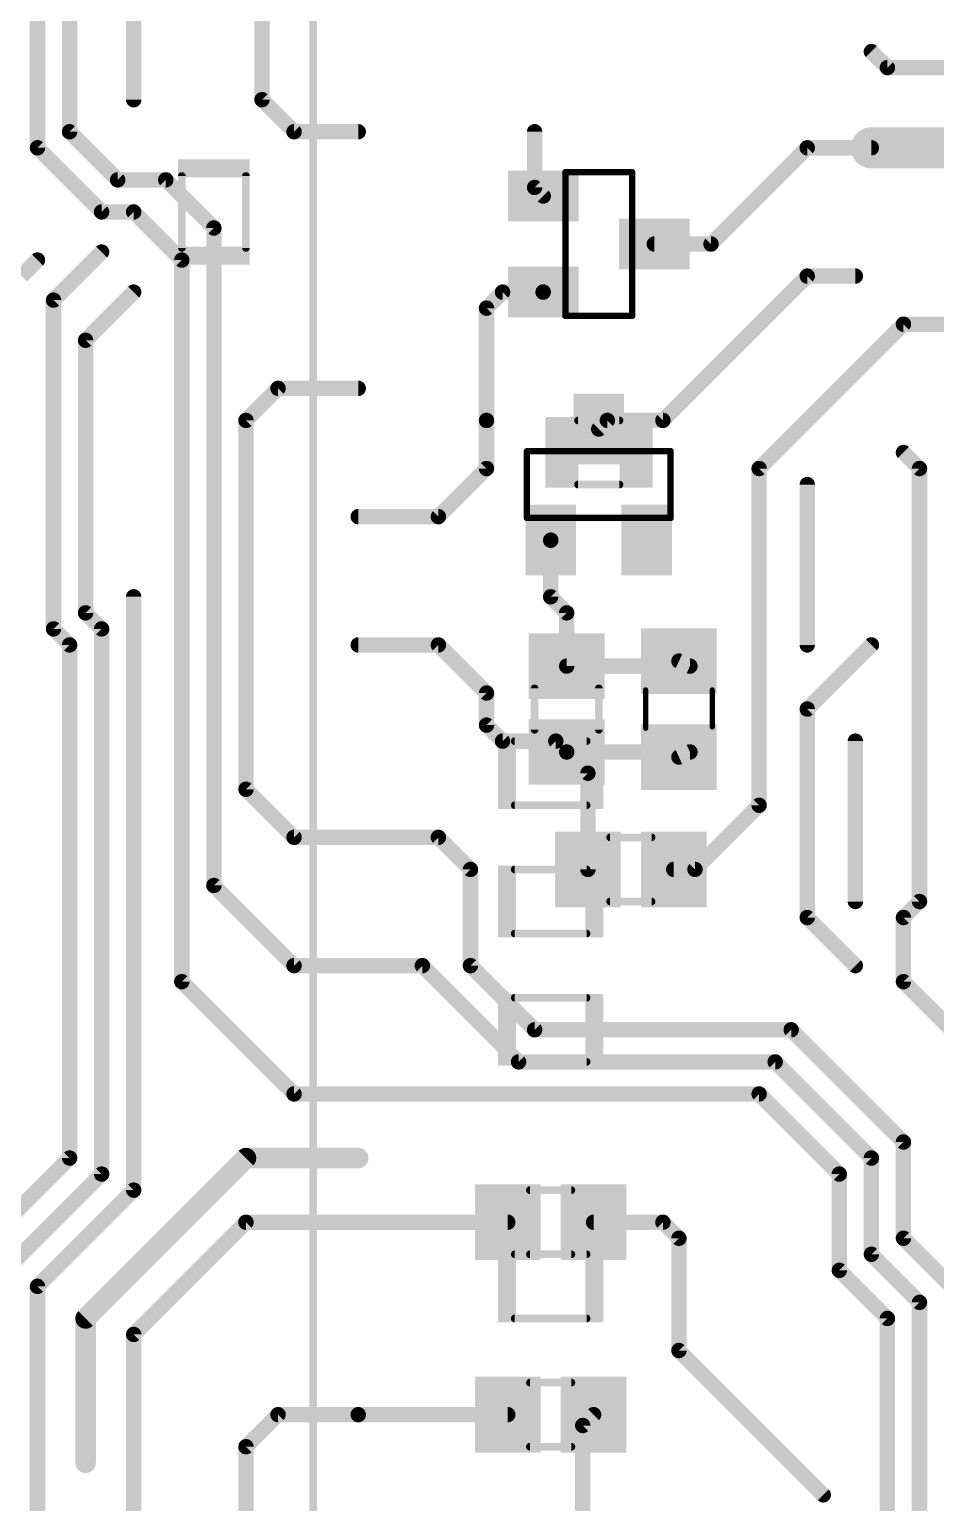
# Model space of a CAD drawing. Extents: x -0.33 to 4.26, y -0.1 to 5.53.
# Drawn here: x 1.269 to 1.975, y 3.494 to 4.642 of the extents above; entities that cross this region are included whole.
import ezdxf

# ---------------------------------------------------------------- set-up
doc = ezdxf.new("R2010")
doc.units = 0
for name, color, linetype in [('1', 22, 'CONTINUOUS'), ('21', 253, 'CONTINUOUS'), ('51', 253, 'CONTINUOUS'), ('52', 253, 'CONTINUOUS')]:
    doc.layers.add(name, color=color, linetype=linetype)

# ---------------------------------------------------------------- blocks, each defined once
blk = doc.blocks.new('RECT')
blk.add_solid([(-0.5, -0.5), (0.5, -0.5), (-0.5, 0.5), (0.5, 0.5)])

msp = doc.modelspace()

# ---------------------------------------------------------------- linework, layer by layer
at = {"layer": '1'}
for points, const_width in [([(1.275, 4.55), (1.275, 4.7125)], 0.012), ([(1.45, 4.5875), (1.45, 4.6875)], 0.012), ([(1.3, 4.5625), (1.3, 4.6625)], 0.012), ([(1.35, 4.5875), (1.35, 4.65)], 0.012), ([(1.9375, 4.6125), (1.925, 4.625)], 0.012), ([(2.175, 4.6125), (1.9375, 4.6125)], 0.012), ([(1.475, 4.5625), (1.45, 4.5875)], 0.012), ([(1.3375, 4.525), (1.3, 4.5625)], 0.012), ([(1.525, 4.5625), (1.475, 4.5625)], 0.012), ([(1.6625, 4.5625), (1.6625, 4.519094)], 0.012), ([(2, 4.55), (1.925, 4.55)], 0.032), ([(1.325, 4.5), (1.275, 4.55)], 0.012), ([(1.8, 4.475), (1.875, 4.55)], 0.012), ([(1.875, 4.55), (1.925, 4.55)], 0.012), ([(1.375, 4.525), (1.3375, 4.525)], 0.012), ([(1.4125, 4.4875), (1.375, 4.525)], 0.012), ([(1.6625, 4.519094), (1.669193, 4.512402)], 0.012), ([(1.35, 4.5), (1.325, 4.5)], 0.012), ([(1.3875, 4.4625), (1.35, 4.5)], 0.012), ([(1.4125, 3.975), (1.4125, 4.4875)], 0.012), ([(1.755807, 4.475), (1.8, 4.475)], 0.012), ([(1.2625, 4.45), (1.275, 4.4625)], 0.012), ([(1.325, 4.46875), (1.2875, 4.43125)], 0.012), ([(1.3875, 3.9), (1.3875, 4.4625)], 0.012), ([(1.875, 4.45), (1.7625, 4.3375)], 0.012), ([(1.9125, 4.45), (1.875, 4.45)], 0.012), ([(1.2875, 4.43125), (1.2875, 4.175)], 0.012), ([(1.3125, 4.4), (1.35, 4.4375)], 0.012), ([(1.625, 4.425), (1.6375, 4.4375)], 0.012), ([(1.6375, 4.4375), (1.669094, 4.4375)], 0.012), ([(1.669094, 4.4375), (1.669193, 4.437598)], 0.012), ([(1.625, 4.3375), (1.625, 4.425)], 0.012), ([(1.8375, 4.3), (1.95, 4.4125)], 0.012), ([(1.95, 4.4125), (2.0375, 4.4125)], 0.012), ([(1.3125, 4.1875), (1.3125, 4.4)], 0.012), ([(1.4625, 4.3625), (1.4375, 4.3375)], 0.012), ([(1.525, 4.3625), (1.4625, 4.3625)], 0.012), ([(1.4375, 4.3375), (1.4375, 4.05)], 0.012), ([(1.625, 4.3375), (1.625, 4.3)], 0.012), ([(1.719193, 4.3375), (1.7125, 4.330807)], 0.012), ([(1.7625, 4.3375), (1.719193, 4.3375)], 0.012), ([(1.9625, 4.3), (1.95, 4.3125)], 0.012), ([(1.5875, 4.2625), (1.625, 4.3)], 0.012), ([(1.8375, 4.0375), (1.8375, 4.3)], 0.012), ([(1.9625, 3.9625), (1.9625, 4.3)], 0.012), ([(1.875, 4.1625), (1.875, 4.2875)], 0.012), ([(1.525, 4.2625), (1.5875, 4.2625)], 0.012), ([(1.675, 4.244094), (1.675098, 4.244193)], 0.012), ([(1.675, 4.2), (1.675, 4.244094)], 0.012), ([(1.35, 4.2), (1.35, 3.7375)], 0.012), ([(1.6875, 4.1875), (1.675, 4.2)], 0.012), ([(1.325, 4.175), (1.3125, 4.1875)], 0.012), ([(1.6875, 4.145965), (1.6875, 4.1875)], 0.012), ([(1.2875, 4.175), (1.3, 4.1625)], 0.012), ([(1.325, 3.75), (1.325, 4.175)], 0.012), ([(1.3, 4.1625), (1.3, 3.7625)], 0.012), ([(1.525, 4.1625), (1.5875, 4.1625)], 0.012), ([(1.5875, 4.1625), (1.625, 4.125)], 0.012), ([(1.875, 4.1125), (1.925, 4.1625)], 0.012), ([(1.6875, 4.145965), (1.783563, 4.145965)], 0.012), ([(1.783563, 4.145965), (1.775, 4.149902)], 0.012), ([(1.625, 4.125), (1.625, 4.1)], 0.012), ([(1.875, 3.95), (1.875, 4.1125)], 0.012), ([(1.625, 4.1), (1.6375, 4.0875)], 0.012), ([(1.6375, 4.0875), (1.679035, 4.0875)], 0.012), ([(1.679035, 4.0875), (1.6875, 4.079035)], 0.012), ([(1.9125, 3.9625), (1.9125, 4.0875)], 0.012), ([(1.6875, 4.079035), (1.783563, 4.079035)], 0.012), ([(1.704035, 4.0625), (1.6875, 4.079035)], 0.012), ([(1.783563, 4.079035), (1.775, 4.075098)], 0.012), ([(1.704035, 3.9875), (1.704035, 4.0625)], 0.012), ([(1.4375, 4.05), (1.475, 4.0125)], 0.012), ([(1.7875, 3.9875), (1.8375, 4.0375)], 0.012), ([(1.475, 4.0125), (1.5875, 4.0125)], 0.012), ([(1.5875, 4.0125), (1.6125, 3.9875)], 0.012), ([(1.6125, 3.9875), (1.6125, 3.9125)], 0.012), ([(1.770965, 3.9875), (1.7875, 3.9875)], 0.012), ([(1.475, 3.9125), (1.4125, 3.975)], 0.012), ([(1.95, 3.95), (1.9625, 3.9625)], 0.012), ([(1.9125, 3.9125), (1.875, 3.95)], 0.012), ([(1.95, 3.9), (1.95, 3.95)], 0.012), ([(1.575, 3.9125), (1.475, 3.9125)], 0.012), ([(1.65, 3.8375), (1.575, 3.9125)], 0.012), ([(1.6125, 3.9125), (1.6625, 3.8625)], 0.012), ([(1.3875, 3.9), (1.475, 3.8125)], 0.012), ([(1.9875, 3.8625), (1.95, 3.9)], 0.012), ([(1.6625, 3.8625), (1.8625, 3.8625)], 0.012), ([(1.8625, 3.8625), (1.95, 3.775)], 0.012), ([(1.85, 3.8375), (1.65, 3.8375)], 0.012), ([(1.925, 3.7625), (1.85, 3.8375)], 0.012), ([(1.475, 3.8125), (1.8375, 3.8125)], 0.012), ([(1.8375, 3.8125), (1.9, 3.75)], 0.012), ([(1.95, 3.775), (1.95, 3.7)], 0.012), ([(1.3, 3.7625), (1.225, 3.6875)], 0.012), ([(1.4375, 3.7625), (1.3125, 3.6375)], 0.016), ([(1.525, 3.7625), (1.4375, 3.7625)], 0.016), ([(1.925, 3.7625), (1.925, 3.6875)], 0.012), ([(1.25, 3.675), (1.325, 3.75)], 0.012), ([(1.9, 3.75), (1.9, 3.675)], 0.012), ([(1.35, 3.7375), (1.275, 3.6625)], 0.012), ([(1.4375, 3.7125), (1.35, 3.625)], 0.012), ([(1.641535, 3.7125), (1.4375, 3.7125)], 0.012), ([(1.708465, 3.7125), (1.7625, 3.7125)], 0.012), ([(1.775, 3.7), (1.7625, 3.7125)], 0.012), ([(1.775, 3.6125), (1.775, 3.7)], 0.012), ([(1.95, 3.7), (1.9875, 3.6625)], 0.012), ([(1.925, 3.6875), (1.9625, 3.65)], 0.012), ([(1.9, 3.675), (1.9375, 3.6375)], 0.012), ([(1.275, 3.6625), (1.275, 2.85)], 0.012), ([(1.9625, 3.65), (1.9625, 3.4)], 0.012), ([(1.3125, 3.6375), (1.3125, 3.525)], 0.016), ([(1.9375, 3.6375), (1.9375, 3.4125)], 0.012), ([(1.35, 3.625), (1.35, 3.3875)], 0.012), ([(1.8875, 3.5), (1.775, 3.6125)], 0.012), ([(1.4375, 3.5375), (1.4625, 3.5625)], 0.012), ([(1.4625, 3.5625), (1.525, 3.5625)], 0.012), ([(1.641535, 3.5625), (1.525, 3.5625)], 0.012), ([(1.7, 3.554035), (1.708465, 3.5625)], 0.012), ([(1.7, 3.4125), (1.7, 3.554035)], 0.012), ([(1.4375, 3.425), (1.4375, 3.5375)], 0.012)]:
    msp.add_lwpolyline(points, dxfattribs=dict(at, const_width=const_width))
for points, const_width in [([(1.927121, 4.627121, 1), (1.922879, 4.622879)], 0.006), ([(1.9375, 4.6155, 1), (1.9375, 4.6095)], 0.006), ([(1.935379, 4.610379, 1), (1.939621, 4.614621)], 0.006), ([(1.452121, 4.589621, 1), (1.447879, 4.585379)], 0.006), ([(1.347, 4.5875, 1), (1.353, 4.5875)], 0.006), ([(1.447, 4.5875, 1), (1.453, 4.5875)], 0.006), ([(1.302121, 4.564621, 1), (1.297879, 4.560379)], 0.006), ([(1.297, 4.5625, 1), (1.303, 4.5625)], 0.006), ([(1.475, 4.5655, 1), (1.475, 4.5595)], 0.006), ([(1.472879, 4.560379, 1), (1.477121, 4.564621)], 0.006), ([(1.525, 4.5595, 1), (1.525, 4.5655)], 0.006), ([(1.6655, 4.5625, 1), (1.6595, 4.5625)], 0.006), ([(1.925, 4.558, 1), (1.925, 4.542)], 0.016), ([(1.277121, 4.552121, 1), (1.272879, 4.547879)], 0.006), ([(1.272, 4.55, 1), (1.278, 4.55)], 0.006), ([(1.875, 4.553, 1), (1.875, 4.547)], 0.006), ([(1.877121, 4.547879, 1), (1.872879, 4.552121)], 0.006), ([(1.925, 4.547, 1), (1.925, 4.553)], 0.006), ([(1.3375, 4.528, 1), (1.3375, 4.522)], 0.006), ([(1.335379, 4.522879, 1), (1.339621, 4.527121)], 0.006), ([(1.377121, 4.527121, 1), (1.372879, 4.522879)], 0.006), ([(1.375, 4.522, 1), (1.375, 4.528)], 0.006), ([(1.664621, 4.521216, 1), (1.660379, 4.516973)], 0.006), ([(1.6595, 4.519094, 1), (1.6655, 4.519094)], 0.006), ([(1.667072, 4.51028, 1), (1.671314, 4.514523)], 0.006), ([(1.325, 4.503, 1), (1.325, 4.497)], 0.006), ([(1.322879, 4.497879, 1), (1.327121, 4.502121)], 0.006), ([(1.352121, 4.502121, 1), (1.347879, 4.497879)], 0.006), ([(1.35, 4.497, 1), (1.35, 4.503)], 0.006), ([(1.4155, 4.4875, 1), (1.4095, 4.4875)], 0.006), ([(1.410379, 4.485379, 1), (1.414621, 4.489621)], 0.006), ([(1.755807, 4.478, 1), (1.755807, 4.472)], 0.006), ([(1.797879, 4.477121, 1), (1.802121, 4.472879)], 0.006), ([(1.8, 4.472, 1), (1.8, 4.478)], 0.006), ([(1.277121, 4.460379, 1), (1.272879, 4.464621)], 0.006), ([(1.327121, 4.466629, 1), (1.322879, 4.470871)], 0.006), ([(1.3905, 4.4625, 1), (1.3845, 4.4625)], 0.006), ([(1.385379, 4.460379, 1), (1.389621, 4.464621)], 0.006), ([(1.875, 4.453, 1), (1.875, 4.447)], 0.006), ([(1.877121, 4.447879, 1), (1.872879, 4.452121)], 0.006), ([(1.9125, 4.447, 1), (1.9125, 4.453)], 0.006), ([(1.2905, 4.43125, 1), (1.2845, 4.43125)], 0.006), ([(1.285379, 4.433371, 1), (1.289621, 4.429129)], 0.006), ([(1.352121, 4.435379, 1), (1.347879, 4.439621)], 0.006), ([(1.6375, 4.4405, 1), (1.6375, 4.4345)], 0.006), ([(1.639621, 4.435379, 1), (1.635379, 4.439621)], 0.006), ([(1.666973, 4.439621, 1), (1.671216, 4.435379)], 0.006), ([(1.671314, 4.435477, 1), (1.667072, 4.43972)], 0.006), ([(1.669094, 4.4345, 1), (1.669094, 4.4405)], 0.006), ([(1.628, 4.425, 1), (1.622, 4.425)], 0.006), ([(1.622879, 4.427121, 1), (1.627121, 4.422879)], 0.006), ([(1.95, 4.4155, 1), (1.95, 4.4095)], 0.006), ([(1.952121, 4.410379, 1), (1.947879, 4.414621)], 0.006), ([(1.3155, 4.4, 1), (1.3095, 4.4)], 0.006), ([(1.310379, 4.402121, 1), (1.314621, 4.397879)], 0.006), ([(1.4625, 4.3655, 1), (1.4625, 4.3595)], 0.006), ([(1.464621, 4.360379, 1), (1.460379, 4.364621)], 0.006), ([(1.525, 4.3595, 1), (1.525, 4.3655)], 0.006), ([(1.4405, 4.3375, 1), (1.4345, 4.3375)], 0.006), ([(1.435379, 4.339621, 1), (1.439621, 4.335379)], 0.006), ([(1.628, 4.3375, 1), (1.622, 4.3375)], 0.006), ([(1.622, 4.3375, 1), (1.628, 4.3375)], 0.006), ([(1.719193, 4.3405, 1), (1.719193, 4.3345)], 0.006), ([(1.721314, 4.335379, 1), (1.717072, 4.339621)], 0.006), ([(1.760379, 4.339621, 1), (1.764621, 4.335379)], 0.006), ([(1.7625, 4.3345, 1), (1.7625, 4.3405)], 0.006), ([(1.710379, 4.332928, 1), (1.714621, 4.328686)], 0.006), ([(1.952121, 4.314621, 1), (1.947879, 4.310379)], 0.006), ([(1.627121, 4.297879, 1), (1.622879, 4.302121)], 0.006), ([(1.8405, 4.3, 1), (1.8345, 4.3)], 0.006), ([(1.9655, 4.3, 1), (1.9595, 4.3)], 0.006), ([(1.622, 4.3, 1), (1.628, 4.3)], 0.006), ([(1.835379, 4.302121, 1), (1.839621, 4.297879)], 0.006), ([(1.960379, 4.297879, 1), (1.964621, 4.302121)], 0.006), ([(1.878, 4.2875, 1), (1.872, 4.2875)], 0.006), ([(1.525, 4.2655, 1), (1.525, 4.2595)], 0.006), ([(1.585379, 4.264621, 1), (1.589621, 4.260379)], 0.006), ([(1.5875, 4.2595, 1), (1.5875, 4.2655)], 0.006), ([(1.678, 4.244094, 1), (1.672, 4.244094)], 0.006), ([(1.672879, 4.246216, 1), (1.677121, 4.241973)], 0.006), ([(1.67722, 4.242072, 1), (1.672977, 4.246314)], 0.006), ([(1.353, 4.2, 1), (1.347, 4.2)], 0.006), ([(1.677121, 4.202121, 1), (1.672879, 4.197879)], 0.006), ([(1.672, 4.2, 1), (1.678, 4.2)], 0.006), ([(1.314621, 4.189621, 1), (1.310379, 4.185379)], 0.006), ([(1.6905, 4.1875, 1), (1.6845, 4.1875)], 0.006), ([(1.685379, 4.185379, 1), (1.689621, 4.189621)], 0.006), ([(1.289621, 4.177121, 1), (1.285379, 4.172879)], 0.006), ([(1.3095, 4.1875, 1), (1.3155, 4.1875)], 0.006), ([(1.328, 4.175, 1), (1.322, 4.175)], 0.006), ([(1.322879, 4.172879, 1), (1.327121, 4.177121)], 0.006), ([(1.2845, 4.175, 1), (1.2905, 4.175)], 0.006), ([(1.303, 4.1625, 1), (1.297, 4.1625)], 0.006), ([(1.525, 4.1655, 1), (1.525, 4.1595)], 0.006), ([(1.589621, 4.164621, 1), (1.585379, 4.160379)], 0.006), ([(1.5875, 4.1595, 1), (1.5875, 4.1655)], 0.006), ([(1.927121, 4.160379, 1), (1.922879, 4.164621)], 0.006), ([(1.297879, 4.160379, 1), (1.302121, 4.164621)], 0.006), ([(1.872, 4.1625, 1), (1.878, 4.1625)], 0.006), ([(1.6875, 4.148965, 1), (1.6875, 4.142965)], 0.006), ([(1.6845, 4.145965, 1), (1.6905, 4.145965)], 0.006), ([(1.776253, 4.152627, 1), (1.773747, 4.147176)], 0.006), ([(1.78231, 4.143239, 1), (1.784816, 4.14869)], 0.006), ([(1.783563, 4.142965, 1), (1.783563, 4.148965)], 0.006), ([(1.628, 4.125, 1), (1.622, 4.125)], 0.006), ([(1.622879, 4.122879, 1), (1.627121, 4.127121)], 0.006), ([(1.878, 4.1125, 1), (1.872, 4.1125)], 0.006), ([(1.872879, 4.114621, 1), (1.877121, 4.110379)], 0.006), ([(1.627121, 4.102121, 1), (1.622879, 4.097879)], 0.006), ([(1.622, 4.1, 1), (1.628, 4.1)], 0.006), ([(1.6375, 4.0905, 1), (1.6375, 4.0845)], 0.006), ([(1.635379, 4.085379, 1), (1.639621, 4.089621)], 0.006), ([(1.681157, 4.089621, 1), (1.676914, 4.085379)], 0.006), ([(1.679035, 4.0845, 1), (1.679035, 4.0905)], 0.006), ([(1.9155, 4.0875, 1), (1.9095, 4.0875)], 0.006), ([(1.6875, 4.082035, 1), (1.6875, 4.076035)], 0.006), ([(1.689621, 4.081157, 1), (1.685379, 4.076914)], 0.006), ([(1.685379, 4.076914, 1), (1.689621, 4.081157)], 0.006), ([(1.773747, 4.077824, 1), (1.776253, 4.072373)], 0.006), ([(1.784816, 4.07631, 1), (1.78231, 4.081761)], 0.006), ([(1.783563, 4.076035, 1), (1.783563, 4.082035)], 0.006), ([(1.707035, 4.0625, 1), (1.701035, 4.0625)], 0.006), ([(1.701914, 4.060379, 1), (1.706157, 4.064621)], 0.006), ([(1.439621, 4.052121, 1), (1.435379, 4.047879)], 0.006), ([(1.4345, 4.05, 1), (1.4405, 4.05)], 0.006), ([(1.839621, 4.035379, 1), (1.835379, 4.039621)], 0.006), ([(1.8345, 4.0375, 1), (1.8405, 4.0375)], 0.006), ([(1.475, 4.0155, 1), (1.475, 4.0095)], 0.006), ([(1.472879, 4.010379, 1), (1.477121, 4.014621)], 0.006), ([(1.589621, 4.014621, 1), (1.585379, 4.010379)], 0.006), ([(1.5875, 4.0095, 1), (1.5875, 4.0155)], 0.006), ([(1.6155, 3.9875, 1), (1.6095, 3.9875)], 0.006), ([(1.610379, 3.985379, 1), (1.614621, 3.989621)], 0.006), ([(1.701035, 3.9875, 1), (1.707035, 3.9875)], 0.006), ([(1.770965, 3.9905, 1), (1.770965, 3.9845)], 0.006), ([(1.785379, 3.989621, 1), (1.789621, 3.985379)], 0.006), ([(1.7875, 3.9845, 1), (1.7875, 3.9905)], 0.006), ([(1.414621, 3.977121, 1), (1.410379, 3.972879)], 0.006), ([(1.4095, 3.975, 1), (1.4155, 3.975)], 0.006), ([(1.9095, 3.9625, 1), (1.9155, 3.9625)], 0.006), ([(1.9595, 3.9625, 1), (1.9655, 3.9625)], 0.006), ([(1.964621, 3.960379, 1), (1.960379, 3.964621)], 0.006), ([(1.877121, 3.952121, 1), (1.872879, 3.947879)], 0.006), ([(1.872, 3.95, 1), (1.878, 3.95)], 0.006), ([(1.953, 3.95, 1), (1.947, 3.95)], 0.006), ([(1.947879, 3.952121, 1), (1.952121, 3.947879)], 0.006), ([(1.475, 3.9155, 1), (1.475, 3.9095)], 0.006), ([(1.472879, 3.910379, 1), (1.477121, 3.914621)], 0.006), ([(1.577121, 3.914621, 1), (1.572879, 3.910379)], 0.006), ([(1.575, 3.9095, 1), (1.575, 3.9155)], 0.006), ([(1.614621, 3.914621, 1), (1.610379, 3.910379)], 0.006), ([(1.910379, 3.910379, 1), (1.914621, 3.914621)], 0.006), ([(1.389621, 3.902121, 1), (1.385379, 3.897879)], 0.006), ([(1.6095, 3.9125, 1), (1.6155, 3.9125)], 0.006), ([(1.952121, 3.902121, 1), (1.947879, 3.897879)], 0.006), ([(1.3845, 3.9, 1), (1.3905, 3.9)], 0.006), ([(1.947, 3.9, 1), (1.953, 3.9)], 0.006), ([(1.6625, 3.8655, 1), (1.6625, 3.8595)], 0.006), ([(1.660379, 3.860379, 1), (1.664621, 3.864621)], 0.006), ([(1.864621, 3.864621, 1), (1.860379, 3.860379)], 0.006), ([(1.8625, 3.8595, 1), (1.8625, 3.8655)], 0.006), ([(1.65, 3.8405, 1), (1.65, 3.8345)], 0.006), ([(1.647879, 3.835379, 1), (1.652121, 3.839621)], 0.006), ([(1.852121, 3.839621, 1), (1.847879, 3.835379)], 0.006), ([(1.85, 3.8345, 1), (1.85, 3.8405)], 0.006), ([(1.475, 3.8155, 1), (1.475, 3.8095)], 0.006), ([(1.472879, 3.810379, 1), (1.477121, 3.814621)], 0.006), ([(1.839621, 3.814621, 1), (1.835379, 3.810379)], 0.006), ([(1.8375, 3.8095, 1), (1.8375, 3.8155)], 0.006), ([(1.953, 3.775, 1), (1.947, 3.775)], 0.006), ([(1.947879, 3.772879, 1), (1.952121, 3.777121)], 0.006), ([(1.302121, 3.760379, 1), (1.297879, 3.764621)], 0.006), ([(1.4375, 3.7665, 1), (1.4375, 3.7585)], 0.008), ([(1.440328, 3.759672, 1), (1.434672, 3.765328)], 0.008), ([(1.525, 3.7585, 1), (1.525, 3.7665)], 0.008), ([(1.928, 3.7625, 1), (1.922, 3.7625)], 0.006), ([(1.922879, 3.760379, 1), (1.927121, 3.764621)], 0.006), ([(1.297, 3.7625, 1), (1.303, 3.7625)], 0.006), ([(1.327121, 3.747879, 1), (1.322879, 3.752121)], 0.006), ([(1.903, 3.75, 1), (1.897, 3.75)], 0.006), ([(1.897879, 3.747879, 1), (1.902121, 3.752121)], 0.006), ([(1.322, 3.75, 1), (1.328, 3.75)], 0.006), ([(1.352121, 3.735379, 1), (1.347879, 3.739621)], 0.006), ([(1.347, 3.7375, 1), (1.353, 3.7375)], 0.006), ([(1.4375, 3.7155, 1), (1.4375, 3.7095)], 0.006), ([(1.439621, 3.710379, 1), (1.435379, 3.714621)], 0.006), ([(1.641535, 3.7095, 1), (1.641535, 3.7155)], 0.006), ([(1.708465, 3.7155, 1), (1.708465, 3.7095)], 0.006), ([(1.764621, 3.714621, 1), (1.760379, 3.710379)], 0.006), ([(1.7625, 3.7095, 1), (1.7625, 3.7155)], 0.006), ([(1.778, 3.7, 1), (1.772, 3.7)], 0.006), ([(1.772879, 3.697879, 1), (1.777121, 3.702121)], 0.006), ([(1.952121, 3.702121, 1), (1.947879, 3.697879)], 0.006), ([(1.947, 3.7, 1), (1.953, 3.7)], 0.006), ([(1.927121, 3.689621, 1), (1.922879, 3.685379)], 0.006), ([(1.922, 3.6875, 1), (1.928, 3.6875)], 0.006), ([(1.902121, 3.677121, 1), (1.897879, 3.672879)], 0.006), ([(1.897, 3.675, 1), (1.903, 3.675)], 0.006), ([(1.278, 3.6625, 1), (1.272, 3.6625)], 0.006), ([(1.272879, 3.664621, 1), (1.277121, 3.660379)], 0.006), ([(1.9655, 3.65, 1), (1.9595, 3.65)], 0.006), ([(1.960379, 3.647879, 1), (1.964621, 3.652121)], 0.006), ([(1.3165, 3.6375, 1), (1.3085, 3.6375)], 0.008), ([(1.309672, 3.640328, 1), (1.315328, 3.634672)], 0.008), ([(1.9405, 3.6375, 1), (1.9345, 3.6375)], 0.006), ([(1.935379, 3.635379, 1), (1.939621, 3.639621)], 0.006), ([(1.353, 3.625, 1), (1.347, 3.625)], 0.006), ([(1.347879, 3.627121, 1), (1.352121, 3.622879)], 0.006), ([(1.777121, 3.614621, 1), (1.772879, 3.610379)], 0.006), ([(1.772, 3.6125, 1), (1.778, 3.6125)], 0.006), ([(1.4625, 3.5655, 1), (1.4625, 3.5595)], 0.006), ([(1.464621, 3.560379, 1), (1.460379, 3.564621)], 0.006), ([(1.525, 3.5655, 1), (1.525, 3.5595)], 0.006), ([(1.525, 3.5595, 1), (1.525, 3.5655)], 0.006), ([(1.641535, 3.5595, 1), (1.641535, 3.5655)], 0.006), ([(1.703, 3.554035, 1), (1.697, 3.554035)], 0.006), ([(1.710586, 3.560379, 1), (1.706343, 3.564621)], 0.006), ([(1.697879, 3.556157, 1), (1.702121, 3.551914)], 0.006), ([(1.4405, 3.5375, 1), (1.4345, 3.5375)], 0.006), ([(1.435379, 3.539621, 1), (1.439621, 3.535379)], 0.006), ([(1.3085, 3.525, 1), (1.3165, 3.525)], 0.008), ([(1.885379, 3.497879, 1), (1.889621, 3.502121)], 0.006)]:
    msp.add_lwpolyline(points, format="xyb", dxfattribs=dict(at, const_width=const_width))
at = {"layer": '21', "const_width": 0.006}
msp.add_lwpolyline([(1.49, 3.0125), (1.49, 5.0125)], dxfattribs=at)
at = {"layer": '51'}
for points, const_width in [([(1.6865, 4.419), (1.6865, 4.531)], 0.005), ([(1.6865, 4.531), (1.7385, 4.531)], 0.005), ([(1.7385, 4.531), (1.7385, 4.419)], 0.005), ([(1.7385, 4.419), (1.6865, 4.419)], 0.005), ([(1.6565, 4.2615), (1.6565, 4.3135)], 0.005), ([(1.6565, 4.3135), (1.7685, 4.3135)], 0.005), ([(1.7685, 4.3135), (1.7685, 4.2615)], 0.005), ([(1.7685, 4.2615), (1.6565, 4.2615)], 0.005), ([(1.6625, 4.128642), (1.6625, 4.096358)], 0.006), ([(1.7125, 4.128642), (1.7125, 4.096358)], 0.006), ([(1.749016, 4.0975), (1.749016, 4.1275)], 0.004), ([(1.800984, 4.098484), (1.800984, 4.1275)], 0.004), ([(1.753642, 4.0125), (1.721358, 4.0125)], 0.006), ([(1.753642, 3.9625), (1.721358, 3.9625)], 0.006), ([(1.691142, 3.7375), (1.658858, 3.7375)], 0.006), ([(1.691142, 3.6875), (1.658858, 3.6875)], 0.006), ([(1.658858, 3.5875), (1.691142, 3.5875)], 0.006), ([(1.658858, 3.5375), (1.691142, 3.5375)], 0.006)]:
    msp.add_lwpolyline(points, dxfattribs=dict(at, const_width=const_width))
for points, const_width in [([(1.68775, 4.531, 1), (1.68525, 4.531)], 0.0025), ([(1.6865, 4.53225, 1), (1.6865, 4.52975)], 0.0025), ([(1.73975, 4.531, 1), (1.73725, 4.531)], 0.0025), ([(1.7385, 4.52975, 1), (1.7385, 4.53225)], 0.0025), ([(1.6865, 4.42025, 1), (1.6865, 4.41775)], 0.0025), ([(1.7385, 4.41775, 1), (1.7385, 4.42025)], 0.0025), ([(1.68525, 4.419, 1), (1.68775, 4.419)], 0.0025), ([(1.73725, 4.419, 1), (1.73975, 4.419)], 0.0025), ([(1.65775, 4.3135, 1), (1.65525, 4.3135)], 0.0025), ([(1.6565, 4.31475, 1), (1.6565, 4.31225)], 0.0025), ([(1.76975, 4.3135, 1), (1.76725, 4.3135)], 0.0025), ([(1.7685, 4.31225, 1), (1.7685, 4.31475)], 0.0025), ([(1.6565, 4.26275, 1), (1.6565, 4.26025)], 0.0025), ([(1.65525, 4.2615, 1), (1.65775, 4.2615)], 0.0025), ([(1.76725, 4.2615, 1), (1.76975, 4.2615)], 0.0025), ([(1.7685, 4.26025, 1), (1.7685, 4.26275)], 0.0025), ([(1.664, 4.128642, 1), (1.661, 4.128642)], 0.003), ([(1.714, 4.128642, 1), (1.711, 4.128642)], 0.003), ([(1.750016, 4.1275, 1), (1.748016, 4.1275)], 0.002), ([(1.801984, 4.1275, 1), (1.799984, 4.1275)], 0.002), ([(1.799984, 4.098484, 1), (1.801984, 4.098484)], 0.002), ([(1.661, 4.096358, 1), (1.664, 4.096358)], 0.003), ([(1.711, 4.096358, 1), (1.714, 4.096358)], 0.003), ([(1.748016, 4.0975, 1), (1.750016, 4.0975)], 0.002), ([(1.721358, 4.014, 1), (1.721358, 4.011)], 0.003), ([(1.753642, 4.011, 1), (1.753642, 4.014)], 0.003), ([(1.721358, 3.964, 1), (1.721358, 3.961)], 0.003), ([(1.753642, 3.961, 1), (1.753642, 3.964)], 0.003), ([(1.658858, 3.739, 1), (1.658858, 3.736)], 0.003), ([(1.691142, 3.736, 1), (1.691142, 3.739)], 0.003), ([(1.658858, 3.689, 1), (1.658858, 3.686)], 0.003), ([(1.691142, 3.686, 1), (1.691142, 3.689)], 0.003), ([(1.658858, 3.589, 1), (1.658858, 3.586)], 0.003), ([(1.691142, 3.586, 1), (1.691142, 3.589)], 0.003), ([(1.658858, 3.539, 1), (1.658858, 3.536)], 0.003), ([(1.691142, 3.536, 1), (1.691142, 3.539)], 0.003)]:
    msp.add_lwpolyline(points, format="xyb", dxfattribs=dict(at, const_width=const_width))
at = {"layer": '52', "const_width": 0.006}
for points in [[(1.3875, 4.472), (1.3875, 4.528)], [(1.4375, 4.472), (1.4375, 4.528)], [(1.728642, 4.3375), (1.696358, 4.3375)], [(1.728642, 4.2875), (1.696358, 4.2875)], [(1.647, 4.0875), (1.703, 4.0875)], [(1.647, 4.0375), (1.703, 4.0375)], [(1.647, 3.9875), (1.703, 3.9875)], [(1.647, 3.9375), (1.703, 3.9375)], [(1.647, 3.8875), (1.703, 3.8875)], [(1.647, 3.8375), (1.703, 3.8375)], [(1.647, 3.6875), (1.703, 3.6875)], [(1.647, 3.6375), (1.703, 3.6375)]]:
    msp.add_lwpolyline(points, dxfattribs=at)
at = {"layer": '52', "const_width": 0.003}
for points in [[(1.389, 4.528, 1), (1.386, 4.528)], [(1.439, 4.528, 1), (1.436, 4.528)], [(1.386, 4.472, 1), (1.389, 4.472)], [(1.436, 4.472, 1), (1.439, 4.472)], [(1.696358, 4.339, 1), (1.696358, 4.336)], [(1.728642, 4.336, 1), (1.728642, 4.339)], [(1.696358, 4.289, 1), (1.696358, 4.286)], [(1.728642, 4.286, 1), (1.728642, 4.289)], [(1.647, 4.089, 1), (1.647, 4.086)], [(1.703, 4.086, 1), (1.703, 4.089)], [(1.647, 4.039, 1), (1.647, 4.036)], [(1.703, 4.036, 1), (1.703, 4.039)], [(1.647, 3.989, 1), (1.647, 3.986)], [(1.703, 3.986, 1), (1.703, 3.989)], [(1.647, 3.939, 1), (1.647, 3.936)], [(1.703, 3.936, 1), (1.703, 3.939)], [(1.647, 3.889, 1), (1.647, 3.886)], [(1.703, 3.886, 1), (1.703, 3.889)], [(1.647, 3.839, 1), (1.647, 3.836)], [(1.703, 3.836, 1), (1.703, 3.839)], [(1.647, 3.689, 1), (1.647, 3.686)], [(1.703, 3.686, 1), (1.703, 3.689)], [(1.647, 3.639, 1), (1.647, 3.636)], [(1.703, 3.636, 1), (1.703, 3.639)]]:
    msp.add_lwpolyline(points, format="xyb", dxfattribs=at)

# ---------------------------------------------------------------- block references
at = {"layer": '1'}
for p, xscale, yscale, rotation in [((1.669193, 4.512402), 0.03937, 0.055118, 270), ((1.755807, 4.475), 0.03937, 0.055118, 270), ((1.669193, 4.437598), 0.03937, 0.055118, 270), ((1.6875, 4.145965), 0.051181, 0.059055, 270), ((1.775, 4.149902), 0.051181, 0.059055, 90), ((1.6875, 4.079035), 0.051181, 0.059055, 270), ((1.775, 4.075098), 0.051181, 0.059055, 90), ((1.704035, 3.9875), 0.051181, 0.059055, 180), ((1.770965, 3.9875), 0.051181, 0.059055, 180), ((1.641535, 3.7125), 0.051181, 0.059055, 180), ((1.708465, 3.7125), 0.051181, 0.059055, 180)]:
    msp.add_blockref('RECT', p, dxfattribs=dict(at, xscale=xscale, yscale=yscale, rotation=rotation))
for p, xscale, yscale in [((1.7125, 4.330807), 0.03937, 0.055118), ((1.675098, 4.244193), 0.03937, 0.055118), ((1.749902, 4.244193), 0.03937, 0.055118), ((1.641535, 3.5625), 0.051181, 0.059055), ((1.708465, 3.5625), 0.051181, 0.059055)]:
    msp.add_blockref('RECT', p, dxfattribs=dict(at, xscale=xscale, yscale=yscale))
at = {"layer": '51'}
for p, xscale, yscale, rotation in [((1.673, 4.512), 0.018, 0.023, 270), ((1.752, 4.475), 0.018, 0.023, 270), ((1.673, 4.438), 0.018, 0.023, 270), ((1.687559, 4.141705), 0.025591, 0.055118, 270), ((1.774955, 4.141266), 0.029531, 0.057091, 90), ((1.687559, 4.083705), 0.025591, 0.055118, 270), ((1.774955, 4.084266), 0.029531, 0.057091, 90), ((1.708705, 3.987441), 0.025591, 0.055118, 180), ((1.766705, 3.987441), 0.025591, 0.055118, 180), ((1.646205, 3.712441), 0.025591, 0.055118, 180), ((1.704205, 3.712441), 0.025591, 0.055118, 180)]:
    msp.add_blockref('RECT', p, dxfattribs=dict(at, xscale=xscale, yscale=yscale, rotation=rotation))
for p, xscale, yscale in [((1.7125, 4.327), 0.018, 0.023), ((1.6755, 4.248), 0.018, 0.023), ((1.7495, 4.248), 0.018, 0.023), ((1.645795, 3.562559), 0.025591, 0.055118), ((1.703795, 3.562559), 0.025591, 0.055118)]:
    msp.add_blockref('RECT', p, dxfattribs=dict(at, xscale=xscale, yscale=yscale))
at = {"layer": '52'}
for p, xscale, yscale, rotation in [((1.4125, 4.534), 0.014, 0.056, 270), ((1.4125, 4.466), 0.014, 0.056, 270), ((1.683705, 4.312559), 0.025591, 0.055118, 180), ((1.741705, 4.312559), 0.025591, 0.055118, 180), ((1.641, 4.0625), 0.014, 0.056, 180), ((1.709, 4.0625), 0.014, 0.056, 180), ((1.641, 3.9625), 0.014, 0.056, 180), ((1.709, 3.9625), 0.014, 0.056, 180), ((1.641, 3.8625), 0.014, 0.056, 180), ((1.709, 3.8625), 0.014, 0.056, 180), ((1.641, 3.6625), 0.014, 0.056, 180), ((1.709, 3.6625), 0.014, 0.056, 180)]:
    msp.add_blockref('RECT', p, dxfattribs=dict(at, xscale=xscale, yscale=yscale, rotation=rotation))

doc.saveas('drawing.dxf')
